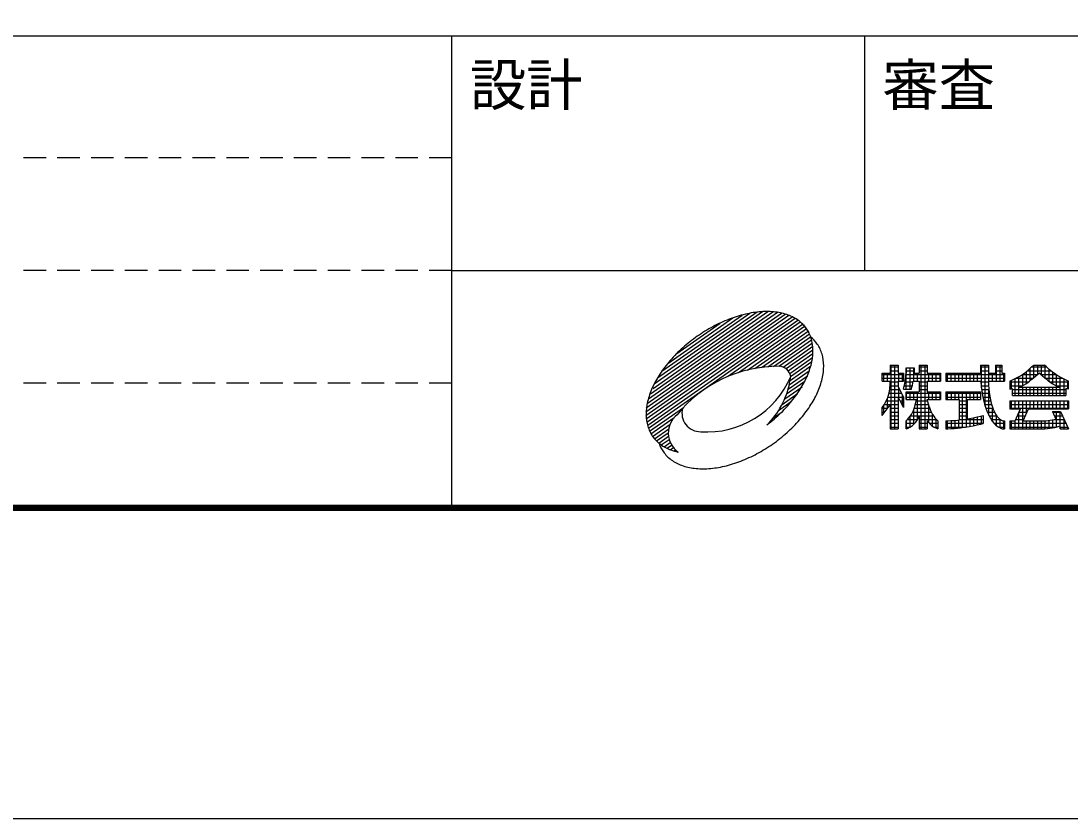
# Model space of a CAD drawing. Units: millimetres, scale not verified. Extents: x -8910 to 8910, y -6308 to 6308.
# Drawn here: x -448 to 1229, y -6308 to -5033 of the extents above; entities that cross this region are included whole.
import ezdxf
from ezdxf.enums import TextEntityAlignment as Align

# ---------------------------------------------------------------- set-up
doc = ezdxf.new("R2010")
doc.units = ezdxf.units.MM
doc.header["$LTSCALE"] = 30
doc.linetypes.add('DASHED1', pattern=[1.8, 1.2, -0.6])
doc.layers.add('0-A_図面枠', color=7, linetype='Continuous', lineweight=25)
doc.layers.add('0-B_Axis_waku', color=7, linetype='Continuous', lineweight=25)
doc.styles.add('ＭＳ ゴシック', font='')
doc.styles.get('ＭＳ ゴシック').set_extended_font_data('MS Gothic')

msp = doc.modelspace()

# ---------------------------------------------------------------- linework, layer by layer
at = {"layer": '0-A_図面枠'}
msp.add_lwpolyline([(-8910, -6307.5), (-8910, 6307.5), (8910, 6307.5), (8910, -6307.5)], close=True, dxfattribs=at)
at = {"layer": '0-B_Axis_waku'}
for p, q in [((-7770, -5056.5), (8400, -5056.5)), ((239.99, -5806.5), (239.99, -5056.5)), ((899.99, -5431.5), (899.99, -5056.5)), ((239.99, -5431.5), (8399.99, -5431.5)), ((550.69, -5650.81), (766.76, -5499.51)), ((551.97, -5644.05), (760.17, -5498.27)), ((554.34, -5636.53), (752.96, -5497.46)), ((557.71, -5628.32), (745.13, -5497.08)), ((561.63, -5619.71), (736.52, -5497.25)), ((563.41, -5612.6), (727.92, -5497.41)), ((568.63, -5603.09), (716.22, -5499.75)), ((550.16, -5657.04), (772.83, -5501.12)), ((550.22, -5662.85), (778.46, -5503.04)), ((550.78, -5668.32), (783.64, -5505.27)), ((551.75, -5673.5), (788.39, -5507.81)), ((553.1, -5678.42), (792.76, -5510.61)), ((554.15, -5683.54), (796.77, -5513.66)), ((575.55, -5592.38), (703.79, -5502.59)), ((584.98, -5579.93), (688.9, -5507.15)), ((599.61, -5563.82), (668.73, -5515.42)), ((680.36, -5601.03), (800.4, -5516.98)), ((698.2, -5594.4), (803.67, -5520.55)), ((712.21, -5590.45), (806.59, -5524.36)), ((724.23, -5587.89), (809.17, -5528.41)), ((734.97, -5586.23), (811.4, -5532.71)), ((801.87, -5518.51), (810.44, -5530.74)), ((744.8, -5585.21), (813.27, -5537.26)), ((753.92, -5584.68), (814.78, -5542.06)), ((762.46, -5584.56), (816.29, -5546.86)), ((769.18, -5585.71), (816.58, -5552.52)), ((773.91, -5588.26), (816.95, -5558.12)), ((777.42, -5591.66), (816.9, -5564.02)), ((779.92, -5595.77), (816.33, -5570.27)), ((780.47, -5607.1), (813.47, -5584)), ((781.35, -5600.63), (815.19, -5576.93)), ((940.1, -5582.54), (952.85, -5582.54)), ((940.1, -5582.54), (940.1, -5595.29)), ((941.99, -5684.54), (941.99, -5582.54)), ((947.99, -5684.54), (947.99, -5582.54)), ((952.85, -5582.54), (952.85, -5595.29)), ((986.85, -5582.54), (999.6, -5582.54)), ((986.85, -5582.54), (986.85, -5595.29)), ((989.98, -5684.54), (989.98, -5582.54)), ((995.98, -5684.54), (995.98, -5582.54)), ((999.6, -5582.54), (999.6, -5595.29)), ((1084.61, -5582.54), (1097.36, -5582.54)), ((1084.61, -5582.54), (1084.61, -5595.29)), ((1085.98, -5618.94), (1085.98, -5582.54)), ((1091.98, -5647.95), (1091.98, -5582.54)), ((1097.36, -5582.54), (1097.36, -5595.29)), ((1108.41, -5582.54), (1118.61, -5582.54)), ((1108.41, -5582.54), (1108.41, -5595.29)), ((1109.98, -5608.04), (1109.98, -5582.54)), ((1115.98, -5608.04), (1115.98, -5582.54)), ((1118.61, -5582.54), (1118.61, -5595.29)), ((1169.6, -5582.54), (1186.6, -5582.54)), ((1169.99, -5602.35), (1169.99, -5582.74)), ((1175.99, -5597.58), (1175.99, -5582.54)), ((1181.99, -5598.7), (1181.99, -5582.54)), ((1187.99, -5603.83), (1187.99, -5583.81)), ((777.33, -5621.02), (808.04, -5599.52)), ((779.14, -5613.9), (811.14, -5591.49)), ((927.35, -5608.04), (927.35, -5595.29)), ((927.35, -5595.29), (940.1, -5595.29)), ((927.35, -5597.58), (961.35, -5597.58)), ((929.99, -5608.04), (929.99, -5595.29)), ((935.99, -5608.04), (935.99, -5595.29)), ((940.1, -5585.58), (952.85, -5585.58)), ((940.1, -5591.58), (952.85, -5591.58)), ((952.85, -5595.29), (961.35, -5595.29)), ((953.99, -5608.04), (953.99, -5595.29)), ((959.99, -5608.04), (959.99, -5595.29)), ((961.35, -5595.29), (961.35, -5608.04)), ((965.53, -5597.58), (1020.85, -5597.58)), ((965.61, -5586.79), (965.61, -5595.29)), ((965.61, -5591.58), (978.36, -5591.58)), ((965.98, -5620.79), (965.98, -5586.79)), ((971.98, -5620.79), (971.98, -5586.79)), ((977.98, -5608.04), (977.98, -5586.79)), ((983.98, -5608.04), (983.98, -5595.29)), ((986.85, -5585.58), (999.6, -5585.58)), ((986.85, -5591.58), (999.6, -5591.58)), ((999.6, -5595.29), (1020.85, -5595.29)), ((1001.98, -5608.04), (1001.98, -5595.29)), ((1007.98, -5608.04), (1007.98, -5595.29)), ((1013.98, -5608.04), (1013.98, -5595.29)), ((1019.99, -5608.04), (1019.99, -5595.29)), ((1020.85, -5595.29), (1020.85, -5608.04)), ((1029.35, -5595.29), (1029.35, -5608.04)), ((1029.35, -5595.29), (1084.61, -5595.29)), ((1029.35, -5597.58), (1122.86, -5597.58)), ((1031.97, -5608.04), (1031.97, -5595.29)), ((1037.97, -5608.04), (1037.97, -5595.29)), ((1043.98, -5608.04), (1043.98, -5595.29)), ((1049.98, -5608.04), (1049.98, -5595.29)), ((1055.98, -5608.04), (1055.98, -5595.29)), ((1061.98, -5608.04), (1061.98, -5595.29)), ((1067.98, -5608.04), (1067.98, -5595.29)), ((1073.98, -5608.04), (1073.98, -5595.29)), ((1079.98, -5608.04), (1079.98, -5595.29)), ((1084.61, -5585.58), (1097.36, -5585.58)), ((1084.61, -5591.58), (1097.36, -5591.58)), ((1097.36, -5595.29), (1108.41, -5595.29)), ((1097.98, -5608.04), (1097.98, -5595.29)), ((1103.98, -5608.04), (1103.98, -5595.29)), ((1108.41, -5585.58), (1118.61, -5585.58)), ((1108.41, -5591.58), (1118.61, -5591.58)), ((1118.61, -5595.29), (1122.86, -5595.29)), ((1121.98, -5608.04), (1121.98, -5595.29)), ((1122.86, -5595.29), (1122.86, -5608.04)), ((1145.98, -5630.99), (1145.98, -5601.35)), ((1151.98, -5615.31), (1151.98, -5597.57)), ((1152.24, -5597.58), (1175.5, -5597.58)), ((1157.98, -5611.68), (1157.98, -5592.62)), ((1159.42, -5591.58), (1196.79, -5591.58)), ((1163.98, -5607.27), (1163.98, -5587.68)), ((1166.23, -5585.58), (1189.99, -5585.58)), ((1180.16, -5597.58), (1204.82, -5597.58)), ((1193.99, -5608.63), (1193.99, -5589.11)), ((1199.99, -5612.84), (1199.99, -5594.03)), ((1205.99, -5615.58), (1205.99, -5598.44)), ((771.82, -5636.6), (799.63, -5617.12)), ((774.94, -5628.55), (803.94, -5608.25)), ((927.35, -5603.58), (961.35, -5603.58)), ((927.35, -5608.04), (940.1, -5608.04)), ((940.2, -5609.58), (952.85, -5609.58)), ((940.22, -5615.58), (952.85, -5615.58)), ((952.85, -5608.04), (952.85, -5616.54)), ((952.85, -5608.04), (961.35, -5608.04)), ((961.35, -5633.54), (952.85, -5616.54)), ((962.85, -5615.58), (975.6, -5615.58)), ((964.16, -5609.58), (976.91, -5609.58)), ((965.05, -5603.58), (1020.85, -5603.58)), ((977.18, -5608.04), (986.85, -5608.04)), ((986.85, -5608.04), (986.85, -5625.04)), ((986.85, -5609.58), (999.6, -5609.58)), ((986.85, -5615.58), (999.6, -5615.58)), ((999.6, -5608.04), (1020.85, -5608.04)), ((999.6, -5608.04), (999.6, -5625.04)), ((1029.35, -5603.58), (1122.86, -5603.58)), ((1029.35, -5608.04), (1085, -5608.04)), ((1085.11, -5609.58), (1097.37, -5609.58)), ((1085.61, -5615.58), (1097.54, -5615.58)), ((1097.36, -5608.04), (1122.86, -5608.04)), ((1131.35, -5608.04), (1131.35, -5620.79)), ((1131.35, -5609.58), (1160.85, -5609.58)), ((1131.35, -5615.58), (1151.43, -5615.58)), ((1133.98, -5620.45), (1133.98, -5606.86)), ((1139.98, -5630.99), (1139.98, -5604.1)), ((1141.04, -5603.58), (1168.53, -5603.58)), ((1148.36, -5618.24), (1145.04, -5618.24)), ((1211.18, -5618.24), (1148.36, -5618.24)), ((1151.98, -5630.99), (1151.98, -5618.24)), ((1157.98, -5630.99), (1157.98, -5618.24)), ((1163.98, -5630.99), (1163.98, -5618.24)), ((1169.99, -5630.99), (1169.99, -5618.24)), ((1175.99, -5630.99), (1175.99, -5618.24)), ((1181.99, -5630.99), (1181.99, -5618.24)), ((1187.68, -5603.58), (1215.27, -5603.58)), ((1187.99, -5630.99), (1187.99, -5618.24)), ((1193.99, -5630.99), (1193.99, -5618.24)), ((1195.36, -5609.58), (1224.86, -5609.58)), ((1199.99, -5630.99), (1199.99, -5618.24)), ((1204.78, -5615.58), (1224.86, -5615.58)), ((1205.99, -5630.99), (1205.99, -5618.24)), ((1211.99, -5630.99), (1211.99, -5602.16)), ((1217.99, -5630.99), (1217.99, -5604.91)), ((1223.99, -5620.67), (1223.99, -5607.66)), ((1224.86, -5620.79), (1224.86, -5608.04)), ((767.71, -5645.34), (792.15, -5628.22)), ((936.66, -5633.58), (952.85, -5633.58)), ((938.48, -5627.58), (958.37, -5627.58)), ((939.65, -5621.58), (955.37, -5621.58)), ((952.85, -5633.54), (952.85, -5684.54)), ((952.87, -5633.58), (961.35, -5633.58)), ((953.99, -5635.81), (953.99, -5618.81)), ((959.99, -5647.82), (959.99, -5630.82)), ((961.35, -5620.79), (974.1, -5620.79)), ((965.61, -5625.04), (965.61, -5637.79)), ((965.61, -5625.04), (986.02, -5625.04)), ((965.61, -5627.58), (1020.85, -5627.58)), ((965.61, -5633.58), (1020.85, -5633.58)), ((965.98, -5637.79), (965.98, -5625.04)), ((971.98, -5637.79), (971.98, -5625.04)), ((977.98, -5637.79), (977.98, -5625.04)), ((983.98, -5669.62), (983.98, -5625.04)), ((986.85, -5621.58), (999.6, -5621.58)), ((999.6, -5625.04), (1020.85, -5625.04)), ((1001.98, -5637.79), (1001.98, -5625.04)), ((1007.98, -5637.79), (1007.98, -5625.04)), ((1013.98, -5637.79), (1013.98, -5625.04)), ((1019.99, -5637.79), (1019.99, -5625.04)), ((1020.85, -5625.04), (1020.85, -5637.79)), ((1029.35, -5625.04), (1029.35, -5637.79)), ((1029.35, -5625.04), (1084.61, -5625.04)), ((1029.35, -5627.58), (1084.61, -5627.58)), ((1029.35, -5633.58), (1084.61, -5633.58)), ((1031.99, -5637.79), (1031.99, -5625.04)), ((1037.99, -5637.79), (1037.99, -5625.04)), ((1043.99, -5637.79), (1043.99, -5625.04)), ((1049.99, -5637.79), (1049.99, -5625.04)), ((1055.99, -5682.2), (1055.99, -5625.04)), ((1061.99, -5681.46), (1061.99, -5625.04)), ((1067.99, -5637.79), (1067.99, -5625.04)), ((1073.99, -5637.79), (1073.99, -5625.04)), ((1079.99, -5637.79), (1079.99, -5625.04)), ((1084.61, -5625.04), (1084.61, -5637.79)), ((1086.31, -5621.58), (1097.94, -5621.58)), ((1087.2, -5627.58), (1098.59, -5627.58)), ((1088.31, -5633.58), (1099.49, -5633.58)), ((1097.98, -5663.08), (1097.98, -5622)), ((1135.61, -5630.99), (1135.61, -5620.21)), ((1135.61, -5621.58), (1220.61, -5621.58)), ((1135.61, -5627.58), (1220.61, -5627.58)), ((1135.61, -5630.99), (1220.61, -5630.99)), ((1220.61, -5620.21), (1220.61, -5630.99)), ((556.03, -5688.09), (610.16, -5650.18)), ((762.09, -5655.12), (782.33, -5640.96)), ((927.35, -5663.29), (940.1, -5646.29)), ((927.35, -5663.29), (927.35, -5650.54)), ((927.35, -5651.58), (936.13, -5651.58)), ((929.99, -5659.77), (929.99, -5646.87)), ((930.82, -5645.58), (952.85, -5645.58)), ((934.15, -5639.58), (952.85, -5639.58)), ((935.99, -5651.77), (935.99, -5635.38)), ((940.1, -5646.29), (940.1, -5684.54)), ((940.1, -5651.58), (952.85, -5651.58)), ((955.88, -5639.58), (961.35, -5639.58)), ((958.87, -5645.58), (961.35, -5645.58)), ((965.61, -5637.79), (982.6, -5637.79)), ((978.82, -5651.58), (1003.39, -5651.58)), ((979.65, -5648.79), (982.6, -5637.79)), ((980.52, -5645.58), (1001.69, -5645.58)), ((982.13, -5639.58), (1000.08, -5639.58)), ((1002.55, -5648.79), (999.6, -5637.79)), ((999.6, -5637.79), (1020.85, -5637.79)), ((1001.98, -5674.83), (1001.98, -5646.67)), ((1029.35, -5637.79), (1050.61, -5637.79)), ((1050.61, -5637.79), (1050.61, -5670.09)), ((1050.61, -5639.58), (1063.36, -5639.58)), ((1050.61, -5645.58), (1063.36, -5645.58)), ((1050.61, -5651.58), (1063.36, -5651.58)), ((1063.36, -5637.79), (1084.61, -5637.79)), ((1063.36, -5637.79), (1063.36, -5668.39)), ((1089.65, -5639.58), (1100.7, -5639.58)), ((1091.26, -5645.58), (1102.25, -5645.58)), ((1093.18, -5651.58), (1104.24, -5651.58)), ((1103.98, -5672.91), (1103.98, -5650.89)), ((1131.35, -5639.49), (1131.35, -5652.24)), ((1131.35, -5639.49), (1224.86, -5639.49)), ((1131.35, -5645.58), (1224.86, -5645.58)), ((1131.35, -5651.58), (1224.86, -5651.58)), ((1133.98, -5652.24), (1133.98, -5639.49)), ((1139.98, -5652.24), (1139.98, -5639.49)), ((1145.98, -5652.24), (1145.98, -5639.49)), ((1151.98, -5684.54), (1151.98, -5639.49)), ((1157.98, -5659.42), (1157.98, -5639.49)), ((1163.98, -5652.24), (1163.98, -5639.49)), ((1169.99, -5652.24), (1169.99, -5639.49)), ((1175.99, -5652.24), (1175.99, -5639.49)), ((1181.99, -5652.24), (1181.99, -5639.49)), ((1187.99, -5652.24), (1187.99, -5639.49)), ((1193.99, -5652.24), (1193.99, -5639.49)), ((1199.99, -5652.24), (1199.99, -5639.49)), ((1205.99, -5652.24), (1205.99, -5639.49)), ((1211.99, -5652.24), (1211.99, -5639.49)), ((1217.99, -5652.24), (1217.99, -5639.49)), ((1223.99, -5652.24), (1223.99, -5639.49)), ((1224.86, -5639.49), (1224.86, -5652.24)), ((558.26, -5692.38), (595.2, -5666.52)), ((753.78, -5666.81), (767.56, -5657.16)), ((927.35, -5657.58), (931.63, -5657.58)), ((940.1, -5657.58), (952.85, -5657.58)), ((940.1, -5663.58), (952.85, -5663.58)), ((971.98, -5681.64), (971.98, -5664.69)), ((972.78, -5663.58), (986.75, -5663.58)), ((976.34, -5657.58), (1005.87, -5657.58)), ((977.98, -5677.15), (977.98, -5653.87)), ((986.85, -5663.29), (986.85, -5684.54)), ((986.85, -5663.58), (1009.43, -5663.58)), ((1007.98, -5680.2), (1007.98, -5661.38)), ((1050.61, -5657.58), (1063.36, -5657.58)), ((1050.61, -5663.58), (1063.36, -5663.58)), ((1067.99, -5680.34), (1067.99, -5667.79)), ((1073.99, -5679.21), (1073.99, -5666.5)), ((1079.99, -5678.09), (1079.99, -5665.21)), ((1085.99, -5676.97), (1085.99, -5663.92)), ((1088.86, -5663.29), (1088.86, -5676.04)), ((1095.46, -5657.58), (1106.81, -5657.58)), ((1098.23, -5663.58), (1110.34, -5663.58)), ((1109.98, -5679.33), (1109.98, -5663.06)), ((1131.35, -5652.24), (1148.36, -5652.24)), ((1139.86, -5671.79), (1148.36, -5652.24)), ((1143.43, -5663.58), (1156.18, -5663.58)), ((1145.98, -5684.54), (1145.98, -5657.7)), ((1146.04, -5657.58), (1158.78, -5657.58)), ((1152.61, -5671.79), (1161.11, -5652.24)), ((1161.11, -5652.24), (1224.86, -5652.24)), ((1199.36, -5656.49), (1205, -5668.91)), ((1199.85, -5657.58), (1212.6, -5657.58)), ((1199.99, -5657.88), (1199.99, -5656.49)), ((1202.58, -5663.58), (1215.33, -5663.58)), ((1205.99, -5681.41), (1205.99, -5656.49)), ((1211.99, -5684.54), (1211.99, -5656.49)), ((560.85, -5696.43), (588.76, -5676.89)), ((563.78, -5700.24), (586.57, -5684.28)), ((940.1, -5669.58), (952.85, -5669.58)), ((940.1, -5675.58), (952.85, -5675.58)), ((940.1, -5681.58), (952.85, -5681.58)), ((940.1, -5684.54), (952.85, -5684.54)), ((965.61, -5671.79), (967.31, -5670.09)), ((965.61, -5671.71), (965.61, -5684.54)), ((965.61, -5675.58), (979.55, -5675.58)), ((965.61, -5681.58), (972.09, -5681.58)), ((965.98, -5684.41), (965.98, -5671.36)), ((967.82, -5669.58), (984.01, -5669.58)), ((986.85, -5669.58), (1014.39, -5669.58)), ((986.85, -5675.58), (999.6, -5675.58)), ((986.85, -5681.58), (999.6, -5681.58)), ((986.85, -5684.54), (999.6, -5684.54)), ((999.6, -5671.79), (999.6, -5684.54)), ((1002.66, -5675.58), (1016.6, -5675.58)), ((1010.12, -5681.58), (1016.6, -5681.58)), ((1013.98, -5683.54), (1013.98, -5669.16)), ((1016.6, -5671.71), (1016.6, -5684.54)), ((1029.35, -5671.79), (1029.35, -5684.54)), ((1029.35, -5675.58), (1088.86, -5675.58)), ((1029.35, -5681.58), (1060.53, -5681.58)), ((1031.99, -5684.36), (1031.99, -5671.78)), ((1037.99, -5683.99), (1037.99, -5671.25)), ((1043.99, -5683.46), (1043.99, -5670.71)), ((1049.99, -5682.9), (1049.99, -5670.18)), ((1050.61, -5669.58), (1088.86, -5669.58)), ((1101.66, -5669.58), (1116.21, -5669.58)), ((1106.16, -5675.58), (1122.86, -5675.58)), ((1113.09, -5681.58), (1122.86, -5681.58)), ((1115.98, -5683.08), (1115.98, -5669.43)), ((1121.98, -5684.51), (1121.98, -5671.75)), ((1122.86, -5671.79), (1122.86, -5684.54)), ((1131.35, -5671.79), (1131.35, -5684.54)), ((1131.35, -5671.79), (1139.86, -5671.79)), ((1131.35, -5675.58), (1220.78, -5675.58)), ((1131.35, -5681.58), (1205.33, -5681.58)), ((1131.35, -5684.54), (1178.11, -5684.54)), ((1133.98, -5684.54), (1133.98, -5671.79)), ((1139.98, -5684.54), (1139.98, -5671.5)), ((1140.81, -5669.58), (1153.57, -5669.58)), ((1152.61, -5671.79), (1178.11, -5671.79)), ((1157.98, -5684.54), (1157.98, -5671.79)), ((1163.98, -5684.54), (1163.98, -5671.79)), ((1169.99, -5684.54), (1169.99, -5671.79)), ((1175.99, -5684.54), (1175.99, -5671.79)), ((1181.99, -5684.54), (1181.99, -5671.73)), ((1187.99, -5684.19), (1187.99, -5671.44)), ((1193.99, -5683.61), (1193.99, -5670.86)), ((1199.99, -5682.72), (1199.99, -5669.97)), ((1202.01, -5669.58), (1218.06, -5669.58)), ((1210.12, -5680.17), (1212.1, -5684.54)), ((1210.76, -5681.58), (1223.51, -5681.58)), ((1212.1, -5684.54), (1224.86, -5684.54)), ((1217.99, -5684.54), (1217.99, -5669.43)), ((1223.99, -5684.54), (1223.99, -5682.64)), ((567.05, -5703.81), (585.94, -5690.58)), ((570.69, -5707.12), (586.28, -5696.2)), ((574.71, -5710.17), (587.36, -5701.31)), ((579.08, -5712.97), (589.03, -5706)), ((583.84, -5715.5), (591.25, -5710.31)), ((589.02, -5717.73), (593.98, -5714.25)), ((594.71, -5719.61), (597.22, -5717.85)), ((8408.4, -5814.9), (-7778.4, -5814.9)), ((8407.8, -5814.3), (-7777.8, -5814.3)), ((8407.2, -5813.7), (-7777.2, -5813.7)), ((8406.6, -5813.1), (-7776.6, -5813.1)), ((8406, -5812.5), (-7776, -5812.5)), ((8405.4, -5811.9), (-7775.4, -5811.9)), ((8404.8, -5811.3), (-7774.8, -5811.3)), ((8404.2, -5810.7), (-7774.2, -5810.7)), ((8403.6, -5810.1), (-7773.6, -5810.1)), ((8403, -5809.5), (-7773, -5809.5)), ((8402.4, -5808.9), (-7772.4, -5808.9)), ((8401.8, -5808.3), (-7771.8, -5808.3)), ((8401.2, -5807.7), (-7771.2, -5807.7)), ((8400.6, -5807.1), (-7770.6, -5807.1)), ((-7770, -5806.5), (8400, -5806.5))]:
    msp.add_line(p, q, dxfattribs=at)
at = {"layer": '0-B_Axis_waku', "linetype": 'DASHED1'}
for p, q in [((240, -5251.5), (-7770, -5251.5)), ((240, -5431.5), (-7770, -5431.5)), ((240, -5611.5), (-7770, -5611.5))]:
    msp.add_line(p, q, dxfattribs=at)
at = {"layer": '0-B_Axis_waku'}
for points in [[(1131.35, -5608.04), (1133.79, -5606.95), (1137.96, -5605.03), (1142.07, -5603.03), (1146.09, -5600.88), (1148.36, -5599.53), (1151.52, -5597.48), (1156.77, -5593.62), (1161.83, -5589.46), (1166.77, -5585.1), (1169.6, -5582.54)], [(1224.86, -5608.04), (1222.43, -5606.95), (1218.26, -5605.03), (1214.14, -5603.03), (1210.13, -5600.88), (1207.86, -5599.53), (1204.69, -5597.48), (1199.44, -5593.62), (1194.38, -5589.46), (1189.45, -5585.1), (1186.6, -5582.54)], [(965.61, -5586.79), (978.36, -5586.79), (978.36, -5595.29), (986.85, -5595.29)], [(1145.04, -5618.24), (1146.46, -5617.78), (1148.93, -5616.82), (1153.06, -5614.77), (1157.02, -5612.36), (1160.85, -5609.67), (1163.01, -5608.04), (1165.19, -5606.32), (1168.88, -5603.3), (1172.49, -5600.22), (1176.05, -5597.1), (1178.11, -5595.29)], [(1211.18, -5618.24), (1209.76, -5617.78), (1207.28, -5616.82), (1203.16, -5614.77), (1199.19, -5612.36), (1195.36, -5609.67), (1193.21, -5608.04), (1191.02, -5606.32), (1187.34, -5603.3), (1183.73, -5600.22), (1180.16, -5597.1), (1178.11, -5595.29)], [(961.35, -5633.54), (961.35, -5650.54), (952.85, -5633.54)], [(1131.35, -5620.79), (1133.51, -5620.51), (1135.61, -5620.21)], [(1224.86, -5620.79), (1222.7, -5620.51), (1220.61, -5620.21)], [(1063.36, -5668.39), (1066.93, -5667.78), (1073.07, -5666.64), (1079.2, -5665.38), (1085.31, -5664.07), (1088.86, -5663.29)], [(1199.36, -5656.49), (1212.1, -5656.49), (1224.86, -5684.54)], [(1029.35, -5671.79), (1032.32, -5671.59), (1037.44, -5671.24), (1042.54, -5670.84), (1047.65, -5670.39), (1050.61, -5670.09)], [(1029.35, -5684.54), (1032.32, -5684.34), (1037.44, -5683.99), (1042.54, -5683.59), (1047.65, -5683.14), (1050.61, -5682.84), (1052.39, -5682.64), (1055.46, -5682.27), (1058.52, -5681.86), (1061.58, -5681.41), (1063.36, -5681.14), (1066.93, -5680.54), (1073.07, -5679.39), (1079.2, -5678.13), (1085.31, -5676.81), (1088.86, -5676.04)]]:
    msp.add_lwpolyline(points, dxfattribs=at)
for centre, radius, start, end in [((746.04, -5657.71), 160.75, 94.26399, 103.30405), ((743.15, -5619.1), 122.03, 83.39651, 94.26224), ((746.92, -5586.58), 89.3, 69.99609, 83.39651), ((766.26, -5724.67), 230.86, 111.13315, 118.23608), ((754.95, -5695.38), 199.46, 103.30403, 111.13313), ((754.72, -5565.17), 66.51, 53.6442, 69.99609), ((761.58, -5555.84), 54.92, 35, 53.6442), ((774.59, -5740.18), 248.46, 118.23608, 124.99998), ((761.58, -5555.84), 54.92, 16.35579, 35), ((774.59, -5740.18), 248.46, 124.99998, 131.7639), ((778.9, -5580.36), 54.81, 35.01981, 50.90445), ((757.67, -5557.72), 59.21, 3.73218, 17.03671), ((778.8, -5580.41), 54.92, 16.35579, 35), ((762.87, -5727.04), 230.86, 131.7639, 138.86684), ((741.73, -5560.36), 75.26, 348.3591, 0.95915), ((736.07, -5559.83), 80.91, 0.51715, 4.22578), ((767.67, -5583.67), 66.51, 0.00389, 16.35579), ((739.22, -5706.39), 199.46, 138.86684, 146.69594), ((761.22, -5791.22), 206.67, 89.51877, 141.29517), ((762.67, -5603.45), 18.89, 8.03198, 90.01068), ((695.83, -5551.52), 122.03, 335.73775, 346.60347), ((708.03, -5555.68), 109.21, 347.24379, 349.53223), ((699.86, -5553.45), 117.68, 347.57066, 348.47897), ((744.88, -5583.68), 89.3, 346.60345, 0.00388), ((706.87, -5685.14), 160.75, 146.69594, 155.73599), ((647.74, -5544.31), 145.09, 266.05196, 337.08), ((651.75, -5585.38), 130.54, 348.69109, 353.21165), ((876, -5593.46), 89.62, 342.24469, 358.83064), ((651.75, -5585.38), 130.54, 314.59993, 348.69109), ((660.54, -5535.6), 160.75, 326.69594, 335.73599), ((713.04, -5576.09), 122.03, 335.73775, 346.60347), ((878.72, -5612.78), 61.57, 322.18031, 4.4213), ((888.75, -5593.46), 89.62, 342.24469, 350.63754), ((671.57, -5669.22), 122.03, 155.73775, 166.60347), ((628.18, -5514.35), 199.46, 318.86684, 326.69594), ((677.75, -5560.18), 160.75, 326.69594, 335.73599), ((639.73, -5661.64), 89.3, 166.60347, 180.00389), ((637.27, -5659.55), 29.51, 164.38046, 270.9435), ((604.54, -5493.7), 230.86, 311.7639, 318.86684), ((645.39, -5538.92), 199.46, 318.86684, 326.69594), ((934, -5636.56), 47.26, 311.96062, 345.00003), ((1048.2, -5636.56), 47.26, 194.99997, 228.03938), ((616.94, -5661.64), 66.51, 180.00389, 196.35579), ((623.23, -5691.12), 37.29, 128.62967, 234.33911), ((599.71, -5488.92), 237.63, 307.39177, 311.86528), ((954.98, -5652.66), 33.6, 288.43475, 341.56525), ((605.82, -5664.9), 54.92, 196.35579, 215), ((621.74, -5518.27), 230.86, 311.7639, 318.86684), ((1027.23, -5652.66), 33.6, 214.69511, 251.56525), ((605.82, -5664.9), 54.92, 215, 233.6442), ((610.02, -5505.14), 248.46, 304.99998, 311.7639), ((622.94, -5689.56), 54.81, 199.09554, 214.98018), ((612.69, -5655.57), 66.51, 233.6442, 249.99609), ((616.11, -5649.18), 73.69, 249.19475, 258.53928), ((610.02, -5505.14), 248.46, 298.23608, 304.99998), ((623.03, -5689.48), 54.92, 215, 233.6442), ((629.9, -5680.14), 66.51, 233.6442, 249.99609), ((618.35, -5520.65), 230.86, 291.13315, 298.23608), ((637.69, -5658.73), 89.3, 249.99609, 263.39651), ((641.46, -5626.22), 122.03, 263.39651, 274.26224), ((638.58, -5587.61), 160.75, 274.26399, 283.30405), ((629.67, -5549.93), 199.46, 283.30405, 291.13315)]:
    msp.add_arc(centre, radius, start, end, dxfattribs=at)
for centre, major_axis, ratio, start_param, end_param in [((1122.86, -5595.29), (0, 89.25), 0.4285, 1.7141444, 3.1415927), ((1122.86, -5608.04), (0, 63.75), 0.3999, 1.5707963, 3.1415927), ((1178.11, -5659.04), (42.5, 0), 0.3, 4.712389, 5.3976262), ((1178.11, -5671.79), (42.5, 0), 0.3, 4.712389, 5.5654799)]:
    msp.add_ellipse(centre, major_axis=major_axis, ratio=ratio, start_param=start_param, end_param=end_param, dxfattribs=at)

# ---------------------------------------------------------------- texts
at = {"layer": '0-B_Axis_waku', "style": 'ＭＳ ゴシック'}
for s, p in [('設計', (269.16, -5187.88)), ('審査', (927.84, -5187.88))]:
    msp.add_text(s, height=65.98, dxfattribs=at).set_placement(p, align=Align.BOTTOM_LEFT)

doc.saveas('drawing.dxf')
